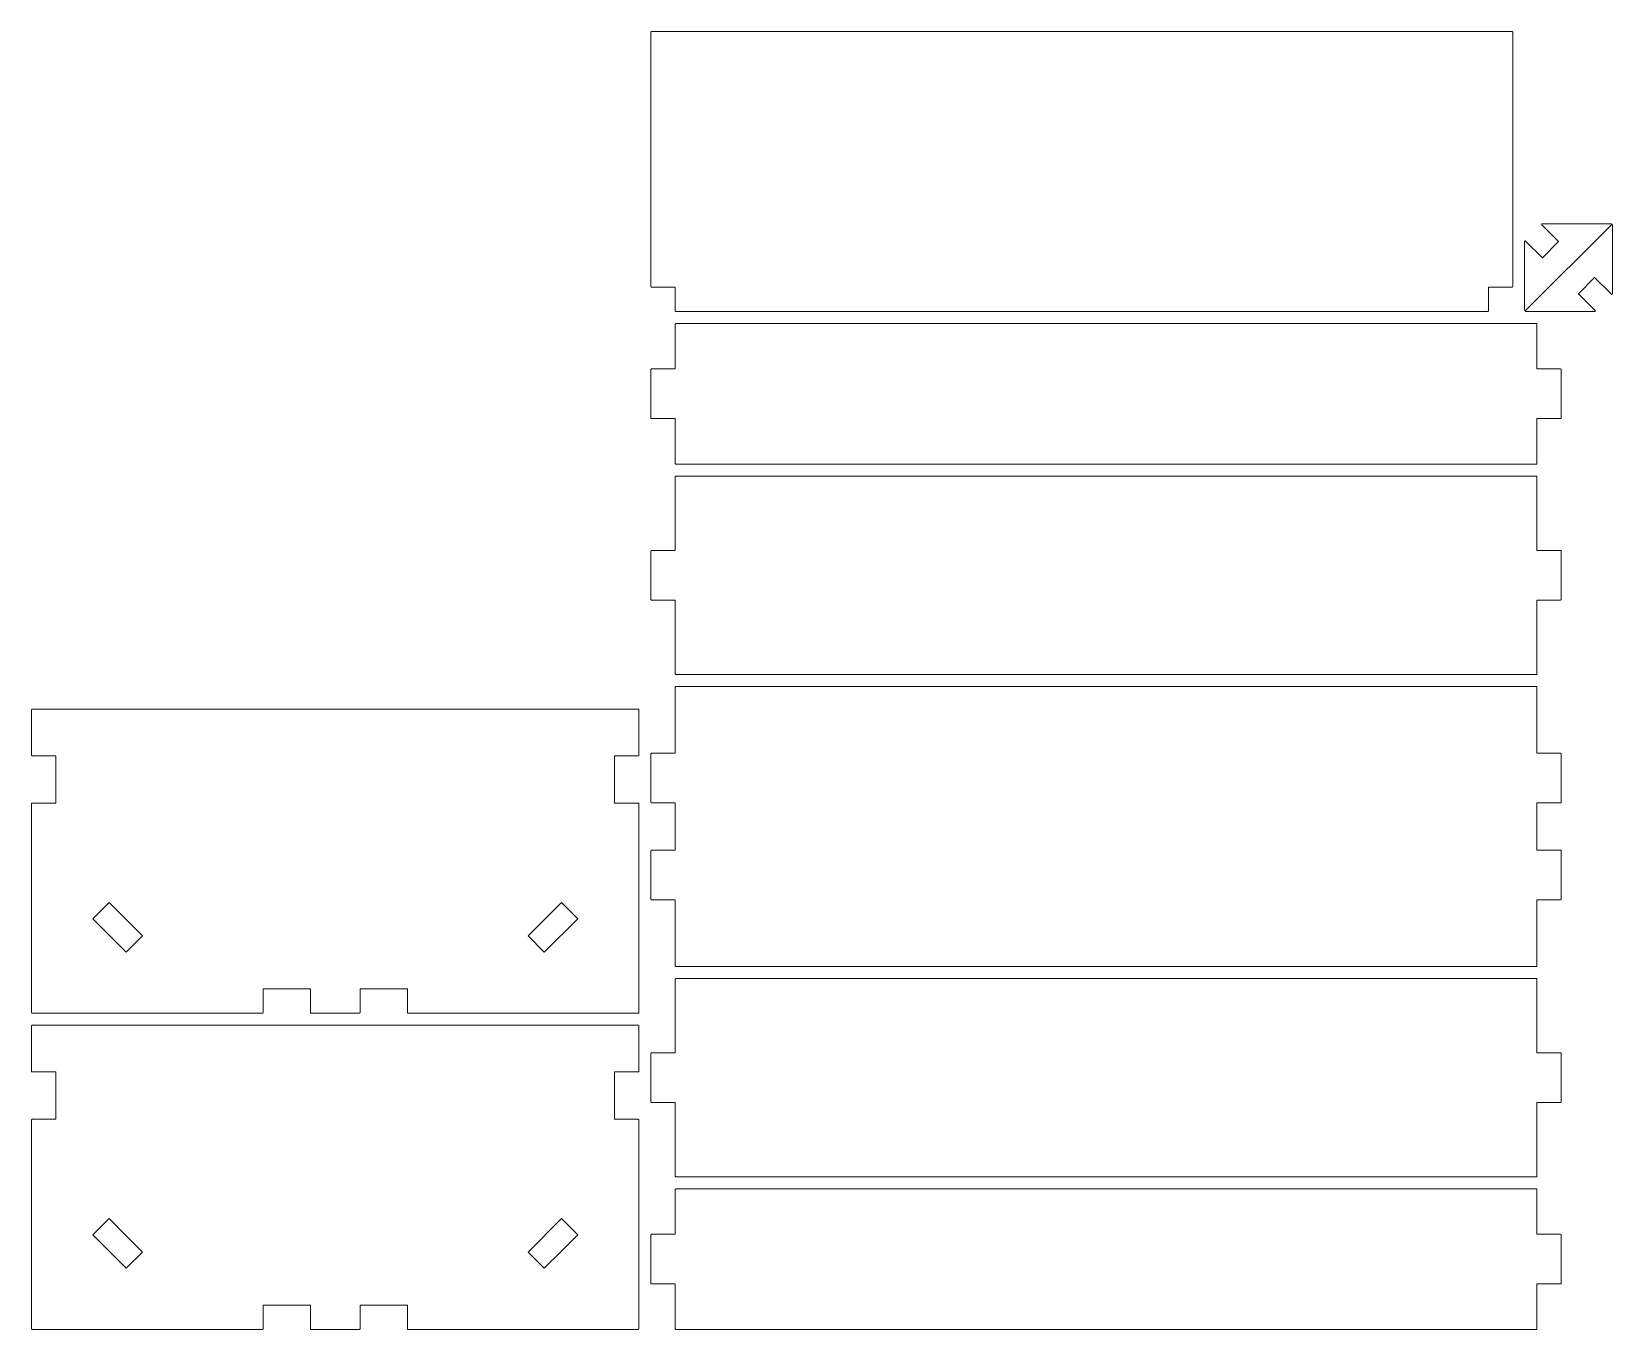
# Model space of a CAD drawing. Header units: centimetres. Extents: x -13 to 13, y -10.7 to 10.7.
import ezdxf

# ---------------------------------------------------------------- set-up
doc = ezdxf.new("R2010")
doc.units = ezdxf.units.CM
doc.header["$MEASUREMENT"] = 0
doc.layers.add('layer 1', color=7, linetype='Continuous')

msp = doc.modelspace()

# ---------------------------------------------------------------- linework, layer by layer
at = {"layer": 'layer 1', "lineweight": 20}
for points, knots in [([(-2.412, 6.0925), (-2.412, 6.0925), (10.988, 6.0925), (10.988, 6.0925), (10.9935, 6.0925), (10.998, 6.097), (10.998, 6.1025), (10.998, 6.1025), (10.998, 6.4925), (10.998, 6.4925), (10.998, 6.4925), (11.388, 6.4925), (11.388, 6.4925), (11.3935, 6.4925), (11.398, 6.497), (11.398, 6.5025), (11.398, 6.5025), (11.398, 10.7025), (11.398, 10.7025), (11.398, 10.708), (11.3935, 10.7125), (11.388, 10.7125), (11.388, 10.7125), (-2.812, 10.7125), (-2.812, 10.7125), (-2.8175, 10.7125), (-2.822, 10.708), (-2.822, 10.7025), (-2.822, 10.7025), (-2.822, 6.5025), (-2.822, 6.5025), (-2.822, 6.497), (-2.8175, 6.4925), (-2.812, 6.4925), (-2.812, 6.4925), (-2.422, 6.4925), (-2.422, 6.4925), (-2.422, 6.4925), (-2.422, 6.1025), (-2.422, 6.1025), (-2.422, 6.097), (-2.4175, 6.0925), (-2.412, 6.0925)], [0, 0, 0, 0, 0.0714286, 0.0714286, 0.0714286, 0.1428571, 0.1428571, 0.1428571, 0.2142857, 0.2142857, 0.2142857, 0.2857143, 0.2857143, 0.2857143, 0.3571429, 0.3571429, 0.3571429, 0.4285714, 0.4285714, 0.4285714, 0.5, 0.5, 0.5, 0.5714286, 0.5714286, 0.5714286, 0.6428571, 0.6428571, 0.6428571, 0.7142857, 0.7142857, 0.7142857, 0.7857143, 0.7857143, 0.7857143, 0.8571429, 0.8571429, 0.8571429, 0.9285714, 0.9285714, 0.9285714, 1, 1, 1, 1]), ([(13.0251, 7.5238), (13.0265, 7.5252), (13.0275, 7.527), (13.0279, 7.5289), (13.0283, 7.5308), (13.0281, 7.5329), (13.0273, 7.5347), (13.0266, 7.5365), (13.0253, 7.5381), (13.0236, 7.5392), (13.022, 7.5403), (13.02, 7.5409), (13.0181, 7.5409), (13.0181, 7.5409), (11.8867, 7.5409), (11.8867, 7.5409), (11.8847, 7.5409), (11.8828, 7.5403), (11.8811, 7.5392), (11.8795, 7.5381), (11.8782, 7.5365), (11.8775, 7.5347), (11.8767, 7.5329), (11.8765, 7.5308), (11.8769, 7.5289), (11.8773, 7.527), (11.8782, 7.5252), (11.8796, 7.5238), (11.8796, 7.5238), (12.1554, 7.248), (12.1554, 7.248), (12.1554, 7.248), (11.8867, 6.9793), (11.8867, 6.9793), (11.8867, 6.9793), (11.6109, 7.2551), (11.6109, 7.2551), (11.6095, 7.2565), (11.6077, 7.2574), (11.6058, 7.2578), (11.6039, 7.2582), (11.6019, 7.258), (11.6, 7.2573), (11.5982, 7.2565), (11.5966, 7.2552), (11.5955, 7.2536), (11.5944, 7.2519), (11.5939, 7.25), (11.5939, 7.248), (11.5939, 7.248), (11.5939, 6.1166), (11.5939, 6.1166), (11.5939, 6.1147), (11.5944, 6.1127), (11.5955, 6.1111), (11.5966, 6.1094), (11.5982, 6.1082), (11.6, 6.1074), (11.6019, 6.1066), (11.6039, 6.1064), (11.6058, 6.1068), (11.6077, 6.1072), (11.6095, 6.1082), (11.6109, 6.1096)], [0, 0, 0, 0, 0.047619, 0.047619, 0.047619, 0.0952381, 0.0952381, 0.0952381, 0.1428571, 0.1428571, 0.1428571, 0.1904762, 0.1904762, 0.1904762, 0.2380952, 0.2380952, 0.2380952, 0.2857143, 0.2857143, 0.2857143, 0.3333333, 0.3333333, 0.3333333, 0.3809524, 0.3809524, 0.3809524, 0.4285714, 0.4285714, 0.4285714, 0.4761905, 0.4761905, 0.4761905, 0.5238095, 0.5238095, 0.5238095, 0.5714286, 0.5714286, 0.5714286, 0.6190476, 0.6190476, 0.6190476, 0.6666667, 0.6666667, 0.6666667, 0.7142857, 0.7142857, 0.7142857, 0.7619048, 0.7619048, 0.7619048, 0.8095238, 0.8095238, 0.8095238, 0.8571429, 0.8571429, 0.8571429, 0.9047619, 0.9047619, 0.9047619, 0.952381, 0.952381, 0.952381, 1, 1, 1, 1]), ([(11.618, 6.0925), (11.618, 6.0925), (12.7494, 6.0925), (12.7494, 6.0925), (12.7513, 6.0925), (12.7533, 6.0931), (12.7549, 6.0942), (12.7566, 6.0953), (12.7579, 6.0968), (12.7586, 6.0987), (12.7594, 6.1005), (12.7596, 6.1025), (12.7592, 6.1045), (12.7588, 6.1064), (12.7578, 6.1082), (12.7564, 6.1096), (12.7564, 6.1096), (12.4807, 6.3853), (12.4807, 6.3853), (12.4807, 6.3853), (12.7494, 6.654), (12.7494, 6.654), (12.7494, 6.654), (13.0251, 6.3783), (13.0251, 6.3783), (13.0265, 6.3769), (13.0283, 6.3759), (13.0303, 6.3755), (13.0322, 6.3751), (13.0342, 6.3753), (13.036, 6.3761), (13.0379, 6.3769), (13.0394, 6.3781), (13.0405, 6.3798), (13.0416, 6.3814), (13.0422, 6.3834), (13.0422, 6.3853), (13.0422, 6.3853), (13.0422, 7.5167), (13.0422, 7.5167), (13.0422, 7.5187), (13.0416, 7.5206), (13.0405, 7.5223), (13.0394, 7.5239), (13.0379, 7.5252), (13.036, 7.526), (13.0342, 7.5267), (13.0322, 7.5269), (13.0303, 7.5265), (13.0283, 7.5261), (13.0265, 7.5252), (13.0251, 7.5238), (13.0251, 7.5238), (11.6109, 6.1096), (11.6109, 6.1096), (11.6095, 6.1082), (11.6086, 6.1064), (11.6082, 6.1045), (11.6078, 6.1025), (11.608, 6.1005), (11.6088, 6.0987), (11.6095, 6.0968), (11.6108, 6.0953), (11.6124, 6.0942), (11.6141, 6.0931), (11.616, 6.0925), (11.618, 6.0925)], [0, 0, 0, 0, 0.0454545, 0.0454545, 0.0454545, 0.0909091, 0.0909091, 0.0909091, 0.1363636, 0.1363636, 0.1363636, 0.1818182, 0.1818182, 0.1818182, 0.2272727, 0.2272727, 0.2272727, 0.2727273, 0.2727273, 0.2727273, 0.3181818, 0.3181818, 0.3181818, 0.3636364, 0.3636364, 0.3636364, 0.4090909, 0.4090909, 0.4090909, 0.4545455, 0.4545455, 0.4545455, 0.5, 0.5, 0.5, 0.5454545, 0.5454545, 0.5454545, 0.5909091, 0.5909091, 0.5909091, 0.6363636, 0.6363636, 0.6363636, 0.6818182, 0.6818182, 0.6818182, 0.7272727, 0.7272727, 0.7272727, 0.7727273, 0.7727273, 0.7727273, 0.8181818, 0.8181818, 0.8181818, 0.8636364, 0.8636364, 0.8636364, 0.9090909, 0.9090909, 0.9090909, 0.9545455, 0.9545455, 0.9545455, 1, 1, 1, 1]), ([(-2.412, 3.5725), (-2.412, 3.5725), (11.788, 3.5725), (11.788, 3.5725), (11.7935, 3.5725), (11.798, 3.577), (11.798, 3.5825), (11.798, 3.5825), (11.798, 4.3225), (11.798, 4.3225), (11.798, 4.3225), (12.188, 4.3225), (12.188, 4.3225), (12.1935, 4.3225), (12.198, 4.327), (12.198, 4.3325), (12.198, 4.3325), (12.198, 5.1325), (12.198, 5.1325), (12.198, 5.138), (12.1935, 5.1425), (12.188, 5.1425), (12.188, 5.1425), (11.798, 5.1425), (11.798, 5.1425), (11.798, 5.1425), (11.798, 5.8825), (11.798, 5.8825), (11.798, 5.888), (11.7935, 5.8925), (11.788, 5.8925), (11.788, 5.8925), (-2.412, 5.8925), (-2.412, 5.8925), (-2.4175, 5.8925), (-2.422, 5.888), (-2.422, 5.8825), (-2.422, 5.8825), (-2.422, 5.1425), (-2.422, 5.1425), (-2.422, 5.1425), (-2.812, 5.1425), (-2.812, 5.1425), (-2.8175, 5.1425), (-2.822, 5.138), (-2.822, 5.1325), (-2.822, 5.1325), (-2.822, 4.3325), (-2.822, 4.3325), (-2.822, 4.327), (-2.8175, 4.3225), (-2.812, 4.3225), (-2.812, 4.3225), (-2.422, 4.3225), (-2.422, 4.3225), (-2.422, 4.3225), (-2.422, 3.5825), (-2.422, 3.5825), (-2.422, 3.577), (-2.4175, 3.5725), (-2.412, 3.5725)], [0, 0, 0, 0, 0.05, 0.05, 0.05, 0.1, 0.1, 0.1, 0.15, 0.15, 0.15, 0.2, 0.2, 0.2, 0.25, 0.25, 0.25, 0.3, 0.3, 0.3, 0.35, 0.35, 0.35, 0.4, 0.4, 0.4, 0.45, 0.45, 0.45, 0.5, 0.5, 0.5, 0.55, 0.55, 0.55, 0.6, 0.6, 0.6, 0.65, 0.65, 0.65, 0.7, 0.7, 0.7, 0.75, 0.75, 0.75, 0.8, 0.8, 0.8, 0.85, 0.85, 0.85, 0.9, 0.9, 0.9, 0.95, 0.95, 0.95, 1, 1, 1, 1]), ([(-2.412, 0.0998), (-2.412, 0.0998), (11.788, 0.0998), (11.788, 0.0998), (11.7935, 0.0998), (11.798, 0.1043), (11.798, 0.1098), (11.798, 0.1098), (11.798, 1.3262), (11.798, 1.3262), (11.798, 1.3262), (12.188, 1.3262), (12.188, 1.3262), (12.1935, 1.3262), (12.198, 1.3306), (12.198, 1.3362), (12.198, 1.3362), (12.198, 2.1362), (12.198, 2.1362), (12.198, 2.1417), (12.1935, 2.1462), (12.188, 2.1462), (12.188, 2.1462), (11.798, 2.1462), (11.798, 2.1462), (11.798, 2.1462), (11.798, 3.3625), (11.798, 3.3625), (11.798, 3.368), (11.7935, 3.3725), (11.788, 3.3725), (11.788, 3.3725), (-2.412, 3.3725), (-2.412, 3.3725), (-2.4175, 3.3725), (-2.422, 3.368), (-2.422, 3.3625), (-2.422, 3.3625), (-2.422, 2.1462), (-2.422, 2.1462), (-2.422, 2.1462), (-2.812, 2.1462), (-2.812, 2.1462), (-2.8175, 2.1462), (-2.822, 2.1417), (-2.822, 2.1362), (-2.822, 2.1362), (-2.822, 1.3362), (-2.822, 1.3362), (-2.822, 1.3306), (-2.8175, 1.3262), (-2.812, 1.3262), (-2.812, 1.3262), (-2.422, 1.3262), (-2.422, 1.3262), (-2.422, 1.3262), (-2.422, 0.1098), (-2.422, 0.1098), (-2.422, 0.1043), (-2.4175, 0.0998), (-2.412, 0.0998)], [0, 0, 0, 0, 0.05, 0.05, 0.05, 0.1, 0.1, 0.1, 0.15, 0.15, 0.15, 0.2, 0.2, 0.2, 0.25, 0.25, 0.25, 0.3, 0.3, 0.3, 0.35, 0.35, 0.35, 0.4, 0.4, 0.4, 0.45, 0.45, 0.45, 0.5, 0.5, 0.5, 0.55, 0.55, 0.55, 0.6, 0.6, 0.6, 0.65, 0.65, 0.65, 0.7, 0.7, 0.7, 0.75, 0.75, 0.75, 0.8, 0.8, 0.8, 0.85, 0.85, 0.85, 0.9, 0.9, 0.9, 0.95, 0.95, 0.95, 1, 1, 1, 1]), ([(-2.412, -4.7202), (-2.412, -4.7202), (11.788, -4.7202), (11.788, -4.7202), (11.7935, -4.7202), (11.798, -4.7157), (11.798, -4.7102), (11.798, -4.7102), (11.798, -3.6202), (11.798, -3.6202), (11.798, -3.6202), (12.188, -3.6202), (12.188, -3.6202), (12.1935, -3.6202), (12.198, -3.6157), (12.198, -3.6102), (12.198, -3.6102), (12.198, -2.8102), (12.198, -2.8102), (12.198, -2.8047), (12.1935, -2.8002), (12.188, -2.8002), (12.188, -2.8002), (11.798, -2.8002), (11.798, -2.8002), (11.798, -2.8002), (11.798, -2.0202), (11.798, -2.0202), (11.798, -2.0202), (12.188, -2.0202), (12.188, -2.0202), (12.1935, -2.0202), (12.198, -2.0157), (12.198, -2.0102), (12.198, -2.0102), (12.198, -1.2102), (12.198, -1.2102), (12.198, -1.2047), (12.1935, -1.2002), (12.188, -1.2002), (12.188, -1.2002), (11.798, -1.2002), (11.798, -1.2002), (11.798, -1.2002), (11.798, -0.1102), (11.798, -0.1102), (11.798, -0.1047), (11.7935, -0.1002), (11.788, -0.1002), (11.788, -0.1002), (-2.412, -0.1002), (-2.412, -0.1002), (-2.4175, -0.1002), (-2.422, -0.1047), (-2.422, -0.1102), (-2.422, -0.1102), (-2.422, -1.2002), (-2.422, -1.2002), (-2.422, -1.2002), (-2.812, -1.2002), (-2.812, -1.2002), (-2.8175, -1.2002), (-2.822, -1.2047), (-2.822, -1.2102), (-2.822, -1.2102), (-2.822, -2.0102), (-2.822, -2.0102), (-2.822, -2.0157), (-2.8175, -2.0202), (-2.812, -2.0202), (-2.812, -2.0202), (-2.422, -2.0202), (-2.422, -2.0202), (-2.422, -2.0202), (-2.422, -2.8002), (-2.422, -2.8002), (-2.422, -2.8002), (-2.812, -2.8002), (-2.812, -2.8002), (-2.8175, -2.8002), (-2.822, -2.8047), (-2.822, -2.8102), (-2.822, -2.8102), (-2.822, -3.6102), (-2.822, -3.6102), (-2.822, -3.6157), (-2.8175, -3.6202), (-2.812, -3.6202), (-2.812, -3.6202), (-2.422, -3.6202), (-2.422, -3.6202), (-2.422, -3.6202), (-2.422, -4.7102), (-2.422, -4.7102), (-2.422, -4.7157), (-2.4175, -4.7202), (-2.412, -4.7202)], [0, 0, 0, 0, 0.03125, 0.03125, 0.03125, 0.0625, 0.0625, 0.0625, 0.09375, 0.09375, 0.09375, 0.125, 0.125, 0.125, 0.15625, 0.15625, 0.15625, 0.1875, 0.1875, 0.1875, 0.21875, 0.21875, 0.21875, 0.25, 0.25, 0.25, 0.28125, 0.28125, 0.28125, 0.3125, 0.3125, 0.3125, 0.34375, 0.34375, 0.34375, 0.375, 0.375, 0.375, 0.40625, 0.40625, 0.40625, 0.4375, 0.4375, 0.4375, 0.46875, 0.46875, 0.46875, 0.5, 0.5, 0.5, 0.53125, 0.53125, 0.53125, 0.5625, 0.5625, 0.5625, 0.59375, 0.59375, 0.59375, 0.625, 0.625, 0.625, 0.65625, 0.65625, 0.65625, 0.6875, 0.6875, 0.6875, 0.71875, 0.71875, 0.71875, 0.75, 0.75, 0.75, 0.78125, 0.78125, 0.78125, 0.8125, 0.8125, 0.8125, 0.84375, 0.84375, 0.84375, 0.875, 0.875, 0.875, 0.90625, 0.90625, 0.90625, 0.9375, 0.9375, 0.9375, 0.96875, 0.96875, 0.96875, 1, 1, 1, 1]), ([(-3.432, -5.4929), (-3.432, -5.4929), (-5.732, -5.4929), (-5.732, -5.4929), (-5.732, -5.4929), (-6.832, -5.4929), (-6.832, -5.4929), (-6.8375, -5.4929), (-6.842, -5.4884), (-6.842, -5.4829), (-6.842, -5.4829), (-6.842, -5.0929), (-6.842, -5.0929), (-6.842, -5.0929), (-7.622, -5.0929), (-7.622, -5.0929), (-7.622, -5.0929), (-7.622, -5.4829), (-7.622, -5.4829), (-7.622, -5.4884), (-7.6265, -5.4929), (-7.632, -5.4929), (-7.632, -5.4929), (-8.432, -5.4929), (-8.432, -5.4929), (-8.4375, -5.4929), (-8.442, -5.4884), (-8.442, -5.4829), (-8.442, -5.4829), (-8.442, -5.0929), (-8.442, -5.0929), (-8.442, -5.0929), (-9.222, -5.0929), (-9.222, -5.0929), (-9.222, -5.0929), (-9.222, -5.4829), (-9.222, -5.4829), (-9.222, -5.4884), (-9.2265, -5.4929), (-9.232, -5.4929), (-9.232, -5.4929), (-10.332, -5.4929), (-10.332, -5.4929), (-10.332, -5.4929), (-12.632, -5.4929), (-12.632, -5.4929), (-12.632, -5.4929), (-13.032, -5.4929), (-13.032, -5.4929), (-13.0375, -5.4929), (-13.042, -5.4884), (-13.042, -5.4829), (-13.042, -5.4829), (-13.042, -5.0829), (-13.042, -5.0829), (-13.042, -5.0829), (-13.042, -2.7829), (-13.042, -2.7829), (-13.042, -2.7829), (-13.042, -2.0329), (-13.042, -2.0329), (-13.042, -2.0274), (-13.0375, -2.0229), (-13.032, -2.0229), (-13.032, -2.0229), (-12.642, -2.0229), (-12.642, -2.0229), (-12.642, -2.0229), (-12.642, -1.2429), (-12.642, -1.2429), (-12.642, -1.2429), (-13.032, -1.2429), (-13.032, -1.2429), (-13.0375, -1.2429), (-13.042, -1.2384), (-13.042, -1.2329), (-13.042, -1.2329), (-13.042, -0.4829), (-13.042, -0.4829), (-13.042, -0.4774), (-13.0375, -0.4729), (-13.032, -0.4729), (-13.032, -0.4729), (-12.632, -0.4729), (-12.632, -0.4729), (-12.632, -0.4729), (-3.432, -0.4729), (-3.432, -0.4729), (-3.432, -0.4729), (-3.032, -0.4729), (-3.032, -0.4729), (-3.0265, -0.4729), (-3.022, -0.4774), (-3.022, -0.4829), (-3.022, -0.4829), (-3.022, -1.2329), (-3.022, -1.2329), (-3.022, -1.2384), (-3.0265, -1.2429), (-3.032, -1.2429), (-3.032, -1.2429), (-3.422, -1.2429), (-3.422, -1.2429), (-3.422, -1.2429), (-3.422, -2.0229), (-3.422, -2.0229), (-3.422, -2.0229), (-3.032, -2.0229), (-3.032, -2.0229), (-3.0265, -2.0229), (-3.022, -2.0274), (-3.022, -2.0329), (-3.022, -2.0329), (-3.022, -2.7829), (-3.022, -2.7829), (-3.022, -2.7829), (-3.022, -5.0829), (-3.022, -5.0829), (-3.022, -5.0829), (-3.022, -5.4829), (-3.022, -5.4829), (-3.022, -5.4884), (-3.0265, -5.4929), (-3.032, -5.4929), (-3.032, -5.4929), (-3.432, -5.4929), (-3.432, -5.4929)], [0, 0, 0, 0, 0.0238095, 0.0238095, 0.0238095, 0.047619, 0.047619, 0.047619, 0.0714286, 0.0714286, 0.0714286, 0.0952381, 0.0952381, 0.0952381, 0.1190476, 0.1190476, 0.1190476, 0.1428571, 0.1428571, 0.1428571, 0.1666667, 0.1666667, 0.1666667, 0.1904762, 0.1904762, 0.1904762, 0.2142857, 0.2142857, 0.2142857, 0.2380952, 0.2380952, 0.2380952, 0.2619048, 0.2619048, 0.2619048, 0.2857143, 0.2857143, 0.2857143, 0.3095238, 0.3095238, 0.3095238, 0.3333333, 0.3333333, 0.3333333, 0.3571429, 0.3571429, 0.3571429, 0.3809524, 0.3809524, 0.3809524, 0.4047619, 0.4047619, 0.4047619, 0.4285714, 0.4285714, 0.4285714, 0.452381, 0.452381, 0.452381, 0.4761905, 0.4761905, 0.4761905, 0.5, 0.5, 0.5, 0.5238095, 0.5238095, 0.5238095, 0.547619, 0.547619, 0.547619, 0.5714286, 0.5714286, 0.5714286, 0.5952381, 0.5952381, 0.5952381, 0.6190476, 0.6190476, 0.6190476, 0.6428571, 0.6428571, 0.6428571, 0.6666667, 0.6666667, 0.6666667, 0.6904762, 0.6904762, 0.6904762, 0.7142857, 0.7142857, 0.7142857, 0.7380952, 0.7380952, 0.7380952, 0.7619048, 0.7619048, 0.7619048, 0.7857143, 0.7857143, 0.7857143, 0.8095238, 0.8095238, 0.8095238, 0.8333333, 0.8333333, 0.8333333, 0.8571429, 0.8571429, 0.8571429, 0.8809524, 0.8809524, 0.8809524, 0.9047619, 0.9047619, 0.9047619, 0.9285714, 0.9285714, 0.9285714, 0.952381, 0.952381, 0.952381, 0.9761905, 0.9761905, 0.9761905, 1, 1, 1, 1]), ([(-2.412, -8.1929), (-2.412, -8.1929), (11.788, -8.1929), (11.788, -8.1929), (11.7935, -8.1929), (11.798, -8.1884), (11.798, -8.1829), (11.798, -8.1829), (11.798, -6.9665), (11.798, -6.9665), (11.798, -6.9665), (12.188, -6.9665), (12.188, -6.9665), (12.1935, -6.9665), (12.198, -6.9621), (12.198, -6.9565), (12.198, -6.9565), (12.198, -6.1565), (12.198, -6.1565), (12.198, -6.151), (12.1935, -6.1465), (12.188, -6.1465), (12.188, -6.1465), (11.798, -6.1465), (11.798, -6.1465), (11.798, -6.1465), (11.798, -4.9302), (11.798, -4.9302), (11.798, -4.9247), (11.7935, -4.9202), (11.788, -4.9202), (11.788, -4.9202), (-2.412, -4.9202), (-2.412, -4.9202), (-2.4175, -4.9202), (-2.422, -4.9247), (-2.422, -4.9302), (-2.422, -4.9302), (-2.422, -6.1465), (-2.422, -6.1465), (-2.422, -6.1465), (-2.812, -6.1465), (-2.812, -6.1465), (-2.8175, -6.1465), (-2.822, -6.151), (-2.822, -6.1565), (-2.822, -6.1565), (-2.822, -6.9565), (-2.822, -6.9565), (-2.822, -6.9621), (-2.8175, -6.9665), (-2.812, -6.9665), (-2.812, -6.9665), (-2.422, -6.9665), (-2.422, -6.9665), (-2.422, -6.9665), (-2.422, -8.1829), (-2.422, -8.1829), (-2.422, -8.1884), (-2.4175, -8.1929), (-2.412, -8.1929)], [0, 0, 0, 0, 0.05, 0.05, 0.05, 0.1, 0.1, 0.1, 0.15, 0.15, 0.15, 0.2, 0.2, 0.2, 0.25, 0.25, 0.25, 0.3, 0.3, 0.3, 0.35, 0.35, 0.35, 0.4, 0.4, 0.4, 0.45, 0.45, 0.45, 0.5, 0.5, 0.5, 0.55, 0.55, 0.55, 0.6, 0.6, 0.6, 0.65, 0.65, 0.65, 0.7, 0.7, 0.7, 0.75, 0.75, 0.75, 0.8, 0.8, 0.8, 0.85, 0.85, 0.85, 0.9, 0.9, 0.9, 0.95, 0.95, 0.95, 1, 1, 1, 1]), ([(-12.632, -10.7129), (-12.632, -10.7129), (-10.332, -10.7129), (-10.332, -10.7129), (-10.332, -10.7129), (-9.232, -10.7129), (-9.232, -10.7129), (-9.2265, -10.7129), (-9.222, -10.7084), (-9.222, -10.7029), (-9.222, -10.7029), (-9.222, -10.3129), (-9.222, -10.3129), (-9.222, -10.3129), (-8.442, -10.3129), (-8.442, -10.3129), (-8.442, -10.3129), (-8.442, -10.7029), (-8.442, -10.7029), (-8.442, -10.7084), (-8.4375, -10.7129), (-8.432, -10.7129), (-8.432, -10.7129), (-7.632, -10.7129), (-7.632, -10.7129), (-7.6265, -10.7129), (-7.622, -10.7084), (-7.622, -10.7029), (-7.622, -10.7029), (-7.622, -10.3129), (-7.622, -10.3129), (-7.622, -10.3129), (-6.842, -10.3129), (-6.842, -10.3129), (-6.842, -10.3129), (-6.842, -10.7029), (-6.842, -10.7029), (-6.842, -10.7084), (-6.8375, -10.7129), (-6.832, -10.7129), (-6.832, -10.7129), (-5.732, -10.7129), (-5.732, -10.7129), (-5.732, -10.7129), (-3.432, -10.7129), (-3.432, -10.7129), (-3.432, -10.7129), (-3.032, -10.7129), (-3.032, -10.7129), (-3.0265, -10.7129), (-3.022, -10.7084), (-3.022, -10.7029), (-3.022, -10.7029), (-3.022, -10.3029), (-3.022, -10.3029), (-3.022, -10.3029), (-3.022, -8.0029), (-3.022, -8.0029), (-3.022, -8.0029), (-3.022, -7.2529), (-3.022, -7.2529), (-3.022, -7.2474), (-3.0265, -7.2429), (-3.032, -7.2429), (-3.032, -7.2429), (-3.422, -7.2429), (-3.422, -7.2429), (-3.422, -7.2429), (-3.422, -6.4629), (-3.422, -6.4629), (-3.422, -6.4629), (-3.032, -6.4629), (-3.032, -6.4629), (-3.0265, -6.4629), (-3.022, -6.4584), (-3.022, -6.4529), (-3.022, -6.4529), (-3.022, -5.7029), (-3.022, -5.7029), (-3.022, -5.6974), (-3.0265, -5.6929), (-3.032, -5.6929), (-3.032, -5.6929), (-3.432, -5.6929), (-3.432, -5.6929), (-3.432, -5.6929), (-12.632, -5.6929), (-12.632, -5.6929), (-12.632, -5.6929), (-13.032, -5.6929), (-13.032, -5.6929), (-13.0375, -5.6929), (-13.042, -5.6974), (-13.042, -5.7029), (-13.042, -5.7029), (-13.042, -6.4529), (-13.042, -6.4529), (-13.042, -6.4584), (-13.0375, -6.4629), (-13.032, -6.4629), (-13.032, -6.4629), (-12.642, -6.4629), (-12.642, -6.4629), (-12.642, -6.4629), (-12.642, -7.2429), (-12.642, -7.2429), (-12.642, -7.2429), (-13.032, -7.2429), (-13.032, -7.2429), (-13.0375, -7.2429), (-13.042, -7.2474), (-13.042, -7.2529), (-13.042, -7.2529), (-13.042, -8.0029), (-13.042, -8.0029), (-13.042, -8.0029), (-13.042, -10.3029), (-13.042, -10.3029), (-13.042, -10.3029), (-13.042, -10.7029), (-13.042, -10.7029), (-13.042, -10.7084), (-13.0375, -10.7129), (-13.032, -10.7129), (-13.032, -10.7129), (-12.632, -10.7129), (-12.632, -10.7129)], [0, 0, 0, 0, 0.0238095, 0.0238095, 0.0238095, 0.047619, 0.047619, 0.047619, 0.0714286, 0.0714286, 0.0714286, 0.0952381, 0.0952381, 0.0952381, 0.1190476, 0.1190476, 0.1190476, 0.1428571, 0.1428571, 0.1428571, 0.1666667, 0.1666667, 0.1666667, 0.1904762, 0.1904762, 0.1904762, 0.2142857, 0.2142857, 0.2142857, 0.2380952, 0.2380952, 0.2380952, 0.2619048, 0.2619048, 0.2619048, 0.2857143, 0.2857143, 0.2857143, 0.3095238, 0.3095238, 0.3095238, 0.3333333, 0.3333333, 0.3333333, 0.3571429, 0.3571429, 0.3571429, 0.3809524, 0.3809524, 0.3809524, 0.4047619, 0.4047619, 0.4047619, 0.4285714, 0.4285714, 0.4285714, 0.452381, 0.452381, 0.452381, 0.4761905, 0.4761905, 0.4761905, 0.5, 0.5, 0.5, 0.5238095, 0.5238095, 0.5238095, 0.547619, 0.547619, 0.547619, 0.5714286, 0.5714286, 0.5714286, 0.5952381, 0.5952381, 0.5952381, 0.6190476, 0.6190476, 0.6190476, 0.6428571, 0.6428571, 0.6428571, 0.6666667, 0.6666667, 0.6666667, 0.6904762, 0.6904762, 0.6904762, 0.7142857, 0.7142857, 0.7142857, 0.7380952, 0.7380952, 0.7380952, 0.7619048, 0.7619048, 0.7619048, 0.7857143, 0.7857143, 0.7857143, 0.8095238, 0.8095238, 0.8095238, 0.8333333, 0.8333333, 0.8333333, 0.8571429, 0.8571429, 0.8571429, 0.8809524, 0.8809524, 0.8809524, 0.9047619, 0.9047619, 0.9047619, 0.9285714, 0.9285714, 0.9285714, 0.952381, 0.952381, 0.952381, 0.9761905, 0.9761905, 0.9761905, 1, 1, 1, 1]), ([(-2.412, -10.7129), (-2.412, -10.7129), (11.788, -10.7129), (11.788, -10.7129), (11.7935, -10.7129), (11.798, -10.7084), (11.798, -10.7029), (11.798, -10.7029), (11.798, -9.9629), (11.798, -9.9629), (11.798, -9.9629), (12.188, -9.9629), (12.188, -9.9629), (12.1935, -9.9629), (12.198, -9.9584), (12.198, -9.9529), (12.198, -9.9529), (12.198, -9.1529), (12.198, -9.1529), (12.198, -9.1474), (12.1935, -9.1429), (12.188, -9.1429), (12.188, -9.1429), (11.798, -9.1429), (11.798, -9.1429), (11.798, -9.1429), (11.798, -8.4029), (11.798, -8.4029), (11.798, -8.3974), (11.7935, -8.3929), (11.788, -8.3929), (11.788, -8.3929), (-2.412, -8.3929), (-2.412, -8.3929), (-2.4175, -8.3929), (-2.422, -8.3974), (-2.422, -8.4029), (-2.422, -8.4029), (-2.422, -9.1429), (-2.422, -9.1429), (-2.422, -9.1429), (-2.812, -9.1429), (-2.812, -9.1429), (-2.8175, -9.1429), (-2.822, -9.1474), (-2.822, -9.1529), (-2.822, -9.1529), (-2.822, -9.9529), (-2.822, -9.9529), (-2.822, -9.9584), (-2.8175, -9.9629), (-2.812, -9.9629), (-2.812, -9.9629), (-2.422, -9.9629), (-2.422, -9.9629), (-2.422, -9.9629), (-2.422, -10.7029), (-2.422, -10.7029), (-2.422, -10.7084), (-2.4175, -10.7129), (-2.412, -10.7129)], [0, 0, 0, 0, 0.05, 0.05, 0.05, 0.1, 0.1, 0.1, 0.15, 0.15, 0.15, 0.2, 0.2, 0.2, 0.25, 0.25, 0.25, 0.3, 0.3, 0.3, 0.35, 0.35, 0.35, 0.4, 0.4, 0.4, 0.45, 0.45, 0.45, 0.5, 0.5, 0.5, 0.55, 0.55, 0.55, 0.6, 0.6, 0.6, 0.65, 0.65, 0.65, 0.7, 0.7, 0.7, 0.75, 0.75, 0.75, 0.8, 0.8, 0.8, 0.85, 0.85, 0.85, 0.9, 0.9, 0.9, 0.95, 0.95, 0.95, 1, 1, 1, 1])]:
    msp.add_open_spline(points, degree=3, knots=knots, dxfattribs=at)
at = {"layer": 'layer 1', "color": 5, "lineweight": 20}
for points in [[(-11.7578, -4.2087), (-11.7578, -4.2087), (-11.482, -4.4844), (-11.482, -4.4844), (-11.482, -4.4844), (-11.2133, -4.2157), (-11.2133, -4.2157), (-11.2133, -4.2157), (-11.7648, -3.6642), (-11.7648, -3.6642), (-11.7648, -3.6642), (-12.0335, -3.9329), (-12.0335, -3.9329), (-12.0335, -3.9329), (-11.7578, -4.2087), (-11.7578, -4.2087)], [(-4.5749, -3.94), (-4.5749, -3.94), (-4.8507, -4.2157), (-4.8507, -4.2157), (-4.8507, -4.2157), (-4.582, -4.4844), (-4.582, -4.4844), (-4.582, -4.4844), (-4.0305, -3.9329), (-4.0305, -3.9329), (-4.0305, -3.9329), (-4.2992, -3.6642), (-4.2992, -3.6642), (-4.2992, -3.6642), (-4.5749, -3.94), (-4.5749, -3.94)], [(-11.4891, -9.16), (-11.4891, -9.16), (-11.2133, -9.4357), (-11.2133, -9.4357), (-11.2133, -9.4357), (-11.482, -9.7044), (-11.482, -9.7044), (-11.482, -9.7044), (-12.0335, -9.1529), (-12.0335, -9.1529), (-12.0335, -9.1529), (-11.7648, -8.8842), (-11.7648, -8.8842), (-11.7648, -8.8842), (-11.4891, -9.16), (-11.4891, -9.16)], [(-4.3062, -9.4287), (-4.3062, -9.4287), (-4.582, -9.7044), (-4.582, -9.7044), (-4.582, -9.7044), (-4.8507, -9.4357), (-4.8507, -9.4357), (-4.8507, -9.4357), (-4.2992, -8.8842), (-4.2992, -8.8842), (-4.2992, -8.8842), (-4.0305, -9.1529), (-4.0305, -9.1529), (-4.0305, -9.1529), (-4.3062, -9.4287), (-4.3062, -9.4287)]]:
    msp.add_open_spline(points, degree=3, knots=[0, 0, 0, 0, 0.2, 0.2, 0.2, 0.4, 0.4, 0.4, 0.6, 0.6, 0.6, 0.8, 0.8, 0.8, 1, 1, 1, 1], dxfattribs=at)

doc.saveas('drawing.dxf')
